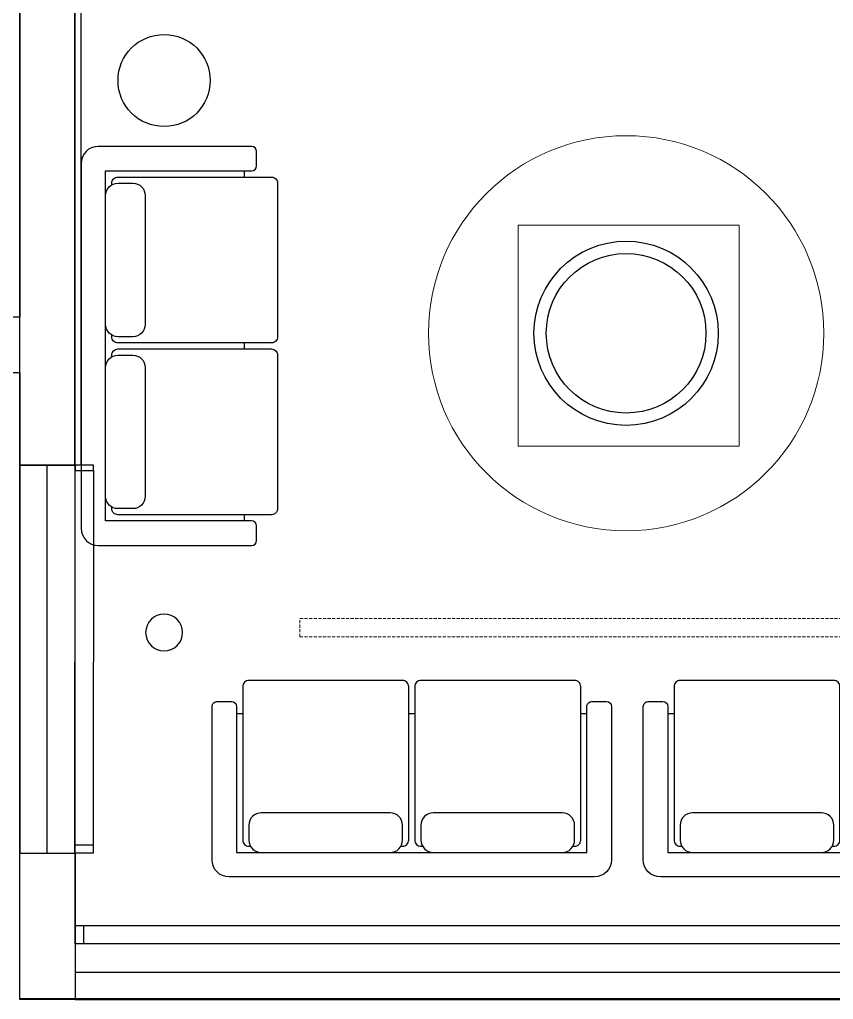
# Model space of a CAD drawing. Header units: inches. Extents: x -950 to 862, y -108 to 714.
# Drawn here: x 445 to 577.4, y -107.7 to 51.9 of the extents above; entities that cross this region are included whole.
import ezdxf

# ---------------------------------------------------------------- set-up
doc = ezdxf.new("R2010")
doc.units = ezdxf.units.IN
doc.linetypes.add('DASHED', pattern=[0.75, 0.5, -0.25])
for name, color, linetype, lineweight in [('2 SEATER SOFA', 251, 'Continuous', 25), ('ANTI STATIC FLOORING', 255, 'Continuous', 15), ('BLINDS', 55, 'Continuous', 25), ('BLOCK WALL PARTITION', 251, 'Continuous', 30), ('CARPET FLOORING', 254, 'Continuous', 15), ('CEILING-GYPSUM', 83, 'DASHED', 15), ('CENTER TABLE', 252, 'Continuous', 18), ('FACADE WALL', 250, 'Continuous', 25), ('LIGHT', 40, 'Continuous', 30), ('RUG FLOORING', 122, 'Continuous', 18), ('SIDE TABLE', 251, 'Continuous', 25), ('WALL PANEL- WAITING LOUNGE', 3, 'Continuous', 25), ('WALLPAPER_DININGROOM', 6, 'Continuous', 25)]:
    doc.layers.add(name, color=color, linetype=linetype, lineweight=lineweight)
for name, color, linetype in [('Disturbance_Pillar', 251, 'Continuous'), ('PLANNER', 7, 'Continuous'), ('Window', 140, 'Continuous')]:
    doc.layers.add(name, color=color, linetype=linetype)

# ---------------------------------------------------------------- blocks, each defined once
blk = doc.blocks.new('2 SEATER SOFA')
at = {"layer": '2 SEATER SOFA'}
for p, q in [((11.76, 32.5), (-13.2, 32.5)), ((12.56, 29.3), (12.56, 31.7)), ((-15.99, 29.7), (-15.99, -29.7)), ((-12, -28.5), (-12, 28.5)), ((-12, 28.5), (11.76, 28.5)), ((10.56, 28.5), (10.56, 27.5)), ((10.56, 0.5), (10.56, -0.5)), ((11.76, -28.5), (-12, -28.5)), ((10.56, -27.5), (10.56, -28.5)), ((12.56, -31.7), (12.56, -29.3)), ((-13.2, -32.5), (11.76, -32.5))]:
    blk.add_line(p, q, dxfattribs=at)
for points in [[(-11, 26.23), (-11, 26.5, -0.414214), (-10, 27.5), (14.99, 27.5, -0.414214), (15.99, 26.5), (15.99, 1.5, -0.414214), (14.99, 0.5), (-10, 0.5, -0.414214), (-11, 1.5), (-11, 1.77)], [(-11, -1.77), (-11, -1.5, -0.414214), (-10, -0.5), (14.99, -0.5, -0.414214), (15.99, -1.5), (15.99, -26.5, -0.414214), (14.99, -27.5), (-10, -27.5, -0.414214), (-11, -26.5), (-11, -26.23)]]:
    blk.add_lwpolyline(points, format="xyb", dxfattribs=at)
for points in [[(-5.56, 24.5), (-5.56, 3.5, -0.414214), (-7.56, 1.5), (-10, 1.5, -0.414214), (-12, 3.5), (-12, 24.5, -0.414214), (-10, 26.5), (-7.56, 26.5, -0.414214)], [(-5.56, -3.5), (-5.56, -24.5, -0.414214), (-7.56, -26.5), (-10, -26.5, -0.414214), (-12, -24.5), (-12, -3.5, -0.414214), (-10, -1.5), (-7.56, -1.5, -0.414214)]]:
    blk.add_lwpolyline(points, format="xyb", close=True, dxfattribs=at)
for centre, radius, start, end in [((-13.2, 29.7), 2.8, 90, 180), ((11.76, 31.7), 0.8, 0, 90), ((11.76, 29.3), 0.8, 270, 0), ((11.76, -29.3), 0.8, 0, 90), ((-13.2, -29.7), 2.8, 180, 270), ((11.76, -31.7), 0.8, 270, 0)]:
    blk.add_arc(centre, radius, start, end, dxfattribs=at)
blk = doc.blocks.new('CENTRE TABLE RECTANGLE')
at = {"layer": 'CENTER TABLE'}
blk.add_lwpolyline([(-2799.36, 638.54), (-2835.36, 638.54), (-2835.36, 674.54), (-2799.36, 674.54)], close=True, dxfattribs=at)
blk = doc.blocks.new('SIDE TABLE')
at = {"layer": 'SIDE TABLE'}
blk.add_circle((0, 0), 7.5, dxfattribs=at)
blk = doc.blocks.new('CIRCLE PANEL LIGHT')
at = {"layer": 'LIGHT'}
blk.add_circle((5466.83, 318.79), 3, dxfattribs=at)
blk = doc.blocks.new('BLINDS- WAITING AREA')
at = {"layer": 'BLINDS'}
for points in [[(5402.17, -216.93), (5561.84, -216.93), (5561.84, -219.93), (5402.17, -219.93)], [(5402.17, -216.93), (5403.52, -216.93), (5403.52, -219.93), (5402.17, -219.93)], [(5560.49, -216.93), (5561.84, -216.93), (5561.84, -219.93), (5560.49, -219.93)]]:
    blk.add_lwpolyline(points, close=True, dxfattribs=at)
blk = doc.blocks.new('BLINDS- WAITING AREA 2')
at = {"layer": 'BLINDS'}
for points in [[(5405.15, -142.84), (5405.15, -141.96), (5402.15, -141.96), (5402.15, -142.84)], [(5405.15, -142.84), (5405.1, -205.16), (5402.1, -205.16), (5402.15, -142.84)], [(5405.1, -203.81), (5405.1, -205.16), (5402.1, -205.16), (5402.1, -203.81)]]:
    blk.add_lwpolyline(points, close=True, dxfattribs=at)
blk = doc.blocks.new('TRACK LIGHT')
at = {"layer": 'CEILING-GYPSUM'}
blk.add_lwpolyline([(490.6, 164.84), (597.59, 164.84), (597.59, 161.84), (490.6, 161.84)], close=True, dxfattribs=at)
blk = doc.blocks.new('OrbitDrumCeilingLight')
at = {"layer": 'LIGHT'}
for radius in [15, 12.99]:
    blk.add_circle((544.07, 115.55), radius, dxfattribs=at)
blk = doc.blocks.new('LoungeArea')
at = {"layer": 'WALLPAPER_DININGROOM'}
blk.add_lwpolyline([(444.99, 209.22), (642.97, 209.22), (642.97, -107.6), (444.99, -107.6)], close=True, dxfattribs=at)

msp = doc.modelspace()

# ---------------------------------------------------------------- linework, layer by layer
at = {"layer": 'ANTI STATIC FLOORING'}
msp.add_lwpolyline([(-465.12, 505.21), (183.76, 505.21), (183.76, 530.77), (308.25, 530.77), (308.25, 552.7), (362.04, 552.63), (362.09, 534.6), (357.01, 534.6), (357.01, 476.23), (407.34, 476.29), (407.34, 397.51), (474.63, 312.87), (474.22, 255.47), (444.99, 209.22), (445, 3.41), (320.16, 3.41), (320.12, 205.31), (166.2, 205.3), (164.66, 34.53), (-594.19, 34.41)], dxfattribs=at)
at = {"layer": 'BLOCK WALL PARTITION'}
msp.add_lwpolyline([(320.11, 246.41), (311.12, 246.41), (311.17, -5.6), (445.01, -5.57), (445.01, -20.67), (454, -20.67), (453.95, 204.35), (510.83, 203.13), (510.82, 246.45), (504.29, 246.45), (504.3, 209.23), (444.96, 209.22), (445, 3.41), (320.16, 3.41)], close=True, dxfattribs=at)
at = {"layer": 'CARPET FLOORING'}
msp.add_lwpolyline([(480.25, 312.87), (480.23, 255.47), (510.82, 255.51), (510.83, 203.13), (453.95, 203.12), (453.95, -98.64), (642.97, -98.64), (642.97, 33.65), (630.87, 33.65), (630.86, 48.74), (645.96, 48.74), (645.96, 45.7), (815.46, 45.76), (815.46, 185.15), (746.95, 185.15), (698.05, 231.46), (700.13, 233.66), (613.18, 315.92), (611.98, 312.9), (480.25, 312.93)], close=True, dxfattribs=at)
at = {"layer": 'CEILING-GYPSUM'}
msp.add_lwpolyline([(-465.12, 505.21), (183.76, 505.21), (183.76, 530.77), (308.25, 530.77), (308.25, 552.7), (362.04, 552.63), (362.09, 534.6), (357.01, 534.6), (357.01, 476.23), (407.34, 476.29), (407.34, 397.51), (474.63, 312.87), (474.22, 255.47), (444.99, 209.22), (445, 3.41), (320.16, 3.41), (320.12, 205.31), (166.2, 205.3), (164.66, 34.53), (-594.19, 34.41)], dxfattribs=at)
msp.add_lwpolyline([(510.83, 203.13), (453.95, 203.12), (454.01, -98.64), (642.94, -98.64), (642.97, 33.65), (630.87, 33.65), (630.86, 48.74), (815.46, 48.78), (815.43, 185.15), (746.97, 185.13), (611.98, 312.9), (480.25, 312.87), (480.23, 255.47), (510.82, 255.46)], close=True, dxfattribs=at)
at = {"layer": 'Disturbance_Pillar'}
msp.add_lwpolyline([(445.02, -83.87), (454.01, -83.87), (454.01, -107.67), (445.02, -107.67)], close=True, dxfattribs=at)
at = {"layer": 'FACADE WALL'}
for points in [[(445.02, -83.87), (454, -83.87), (454, -20.67), (445.02, -20.67)], [(454.01, -107.67), (613.69, -107.67), (613.69, -98.64), (454.01, -98.64)]]:
    msp.add_lwpolyline(points, close=True, dxfattribs=at)
at = {"layer": 'RUG FLOORING'}
msp.add_circle((543.68, 0.81), 32.17, dxfattribs=at)
at = {"layer": 'WALL PANEL- WAITING LOUNGE'}
msp.add_lwpolyline([(453.95, 203.12), (454.95, 203.12), (454.95, -20.67), (453.95, -20.67)], close=True, dxfattribs=at)
at = {"layer": 'Window'}
for points in [[(449.47, -83.87), (449.45, -20.67)], [(454.01, -103.26), (613.69, -103.26)]]:
    msp.add_lwpolyline(points, dxfattribs=at)

# ---------------------------------------------------------------- block references
at = {"layer": '2 SEATER SOFA'}
msp.add_blockref('2 SEATER SOFA', (470.98, -1.25), dxfattribs=at)
at = {"layer": '2 SEATER SOFA', "xscale": -1, "rotation": 270}
for p in [(508.79, -71.73), (578.97, -71.73)]:
    msp.add_blockref('2 SEATER SOFA', p, dxfattribs=at)
at = {"layer": 'BLINDS'}
for name in ['BLINDS- WAITING AREA 2', 'BLINDS- WAITING AREA']:
    msp.add_blockref(name, (-4948.15, 121.29), dxfattribs=at)
at = {"layer": 'CENTER TABLE'}
msp.add_blockref('CENTRE TABLE RECTANGLE', (3361.45, -656.1), dxfattribs=at)
at = {"layer": 'LIGHT', "xscale": -1, "rotation": 180}
msp.add_blockref('CIRCLE PANEL LIGHT', (-4998.34, 270.86), dxfattribs=at)
at = {"layer": 'LIGHT'}
msp.add_blockref('TRACK LIGHT', (0, -210.48), dxfattribs=at)
at = {"layer": 'PLANNER'}
msp.add_blockref('LoungeArea', (0, 0), dxfattribs=at)
at = {"layer": 'SIDE TABLE'}
msp.add_blockref('SIDE TABLE', (468.49, 41.97), dxfattribs=at)
at = {"layer": 'WALLPAPER_DININGROOM'}
msp.add_blockref('OrbitDrumCeilingLight', (-0.39, -114.74), dxfattribs=at)

doc.saveas('drawing.dxf')
